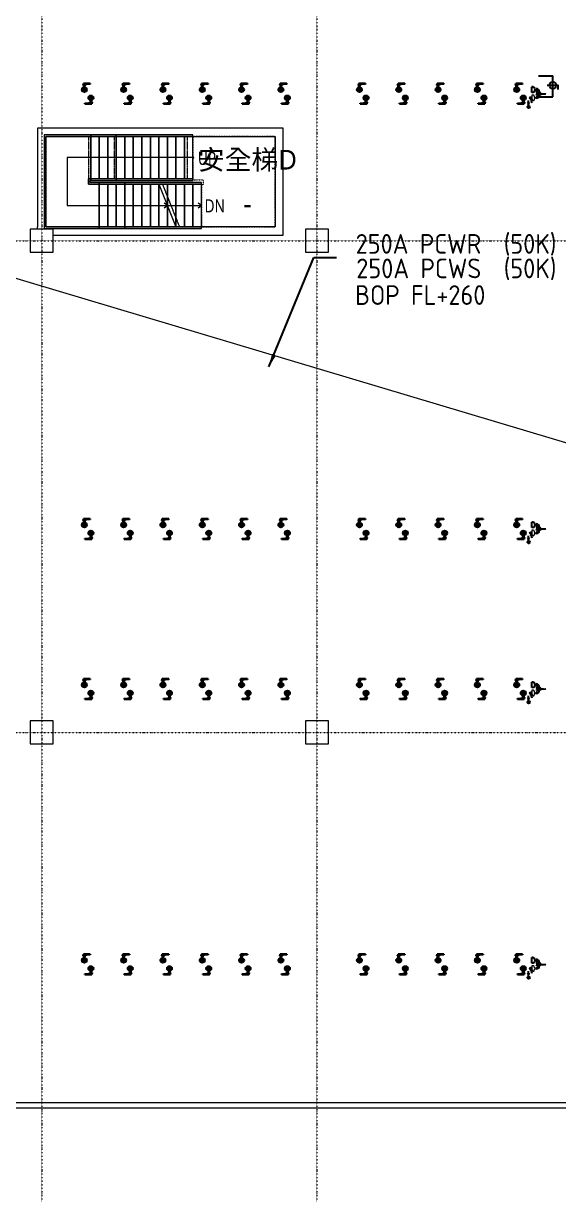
# Model space of a CAD drawing. Extents: x -181672 to 290600, y -29000 to 395522.
# Drawn here: x 159040 to 175378, y 15900 to 51631 of the extents above; entities that cross this region are included whole.
import ezdxf
from ezdxf.enums import TextEntityAlignment as Align

# ---------------------------------------------------------------- set-up
doc = ezdxf.new("R2010")
doc.units = 0
doc.header["$LTSCALE"] = 10
for name, pattern in [('H12PL2$0$JJP_三點線', [0.9, 0.3, -0.15, 0, -0.15, 0, -0.15, 0, -0.15]), ('H12PL2$0$JJP_虛線(退縮線、投影線、地下室範圍、非屬本工程、圖面分區)', [0.45, 0.3, -0.15]), ('H12PL2$0$虛線', [0.846667, 0.423333, -0.423333]), ('XFM7P20PCW-200K$0$CENTER', [2, 1.25, -0.25, 0.25, -0.25])]:
    doc.linetypes.add(name, pattern=pattern)
for name, color, linetype in [('H12PL2$0$A-OBJE-2D', 252, 'Continuous'), ('H12PL2$0$A-STRS', 252, 'Continuous'), ('H12PL2$0$A-TEXT', 252, 'Continuous'), ('H12PL2$0$A-WALL-IN', 252, 'Continuous'), ('H12PL2$0$A-WALL-IN.200K', 252, 'Continuous'), ('H12PL2$0$A-ZONE', 252, 'Continuous'), ('H12PL2$0$S-COL', 252, 'Continuous'), ('H12PL2$0$S-GRID', 252, 'Continuous'), ('H12PL2$0$S-SLAB-SHOW', 252, 'Continuous'), ('H12PL2$0$S-SLAB-SHOW.200K', 252, 'Continuous'), ('XFM7P20PCW$0$PCW 75K P1', 252, 'Continuous'), ('XFM7P20PCW$0$PIPE-TEXT-ARROR', 252, 'Continuous'), ('XFM7P20PCW$0$U-PCW-VALVE', 252, 'Continuous'), ('XFM7P20PCW$0$U-PV-TXT', 252, 'Continuous'), ('XFM7P20PCW-200K$0$M-CWTR-CENT', 1, 'XFM7P20PCW-200K$0$CENTER'), ('XFM7P20PCW-200K$0$M-CWTR-VAVE', 3, 'Continuous'), ('XFM7P20PCW-200K$0$M-FM-LINE2', 2, 'Continuous'), ('XFM7P20PCW-200K$0$P-PCWR-20.7-P', 6, 'Continuous')]:
    doc.layers.add(name, color=color, linetype=linetype)
doc.layers.add('XFM7P20PCW-200K$0$M-PIPE-PCWS', color=3, linetype='Continuous', lineweight=9)
doc.styles.add('H12PL2$0$Standard', font='', dxfattribs={"width": 0.8})
doc.styles.add('XFM7P20PCW$0$aa-txt', font='isocp.shx', dxfattribs={"bigfont": 'chineset'})
doc.styles.get('H12PL2$0$Standard').set_extended_font_data('Microsoft JhengHei')
doc.dimstyles.new('XFM7P20PCW$0$adim-2000', dxfattribs={"dimscale": 2000, "dimtxt": 0.3, "dimasz": 0.25, "dimexe": 0.1, "dimexo": 0.5, "dimgap": 0.15, "dimtad": 0, "dimdec": 4, "dimzin": 0, "dimdsep": 46, "dimtxsty": 'XFM7P20PCW$0$aa-txt', "dimcen": 2.5, "dimclrd": 256, "dimclre": 256, "dimclrt": 256, "dimadec": 0, "dimazin": 0, "dimtfac": 1, "dimtdec": 4, "dimtmove": 0, "dimatfit": 3, "dimfxl": 0.1, "dimtolj": 1, "dimtzin": 0, "dimarcsym": 0})

# ---------------------------------------------------------------- blocks, each defined once
blk = doc.blocks.new('H12PL2')
at = {"layer": 'H12PL2$0$A-OBJE-2D', "lineweight": 0}
blk.add_line((17650, 85950), (243150, 18700), dxfattribs=at)
at = {"layer": 'H12PL2$0$A-STRS', "lineweight": 0}
for p, q in [((161875, 48235), (159675, 48235)), ((159675, 48235), (159675, 45375)), ((161095, 48235), (159675, 48235)), ((159675, 48235), (159675, 45375)), ((159725, 45425), (159725, 48185)), ((159725, 48185), (161875, 48185)), ((159725, 48185), (159725, 45425)), ((161807.34, 48185), (159725, 48185)), ((159725, 48185), (159725, 45425)), ((161875, 48185), (159725, 48185)), ((159725, 45425), (159725, 48185)), ((159725, 48185), (161095, 48185)), ((159725, 48185), (159725, 45425)), ((161030.09, 48185), (159725, 48185)), ((159725, 48185), (159725, 45425)), ((161095, 48185), (159725, 48185)), ((161095, 48185), (161030.09, 48185)), ((164215, 48235), (161095, 48235)), ((161095, 48235), (161095, 48185)), ((161095, 48185), (161095, 48235)), ((161095, 48185), (164215, 48185)), ((164215, 48185), (161095, 48185)), ((161095, 46885), (161095, 48185)), ((161095, 46885), (161095, 48185)), ((161095, 46885), (161095, 48185)), ((161355, 48185), (161095, 48185)), ((161095, 48185), (161095, 46885)), ((161095, 46885), (161095, 48185)), ((161355, 46885), (161355, 48185)), ((161615, 48185), (161355, 48185)), ((161355, 48185), (161355, 46885)), ((161355, 46885), (161355, 48185)), ((161615, 46885), (161615, 48185)), ((161875, 48185), (161615, 48185)), ((161615, 48185), (161615, 46885)), ((161615, 46885), (161615, 48185)), ((161875, 48185), (161807.34, 48185)), ((164215, 48235), (161875, 48235)), ((161875, 48235), (161875, 48185)), ((161875, 48185), (161875, 48235)), ((161875, 48185), (164215, 48185)), ((164215, 48185), (161875, 48185)), ((161875, 46885), (161875, 48185)), ((161875, 46885), (161875, 48185)), ((161875, 46885), (161875, 48185)), ((162135, 48185), (161875, 48185)), ((161875, 48185), (161875, 46885)), ((161875, 46885), (161875, 48185)), ((161875, 46885), (161875, 48185)), ((162135, 48185), (161875, 48185)), ((161875, 48185), (161875, 46885)), ((161875, 46885), (161875, 48185)), ((162135, 46885), (162135, 48185)), ((162395, 48185), (162135, 48185)), ((162135, 48185), (162135, 46885)), ((162135, 46885), (162135, 48185)), ((162135, 46885), (162135, 48185)), ((162395, 48185), (162135, 48185)), ((162135, 48185), (162135, 46885)), ((162135, 46885), (162135, 48185)), ((162395, 46885), (162395, 48185)), ((162655, 48185), (162395, 48185)), ((162395, 48185), (162395, 46885)), ((162395, 46885), (162395, 48185)), ((162395, 46885), (162395, 48185)), ((162655, 48185), (162395, 48185)), ((162395, 48185), (162395, 46885)), ((162395, 46885), (162395, 48185)), ((162655, 46885), (162655, 48185)), ((162915, 48185), (162655, 48185)), ((162655, 48185), (162655, 46885)), ((162655, 46885), (162655, 48185)), ((162655, 46885), (162655, 48185)), ((162915, 48185), (162655, 48185)), ((162655, 48185), (162655, 46885)), ((162655, 46885), (162655, 48185)), ((162915, 46885), (162915, 48185)), ((163175, 48185), (162915, 48185)), ((162915, 48185), (162915, 46885)), ((162915, 46885), (162915, 48185)), ((162915, 46885), (162915, 48185)), ((163175, 48185), (162915, 48185)), ((162915, 48185), (162915, 46885)), ((162915, 46885), (162915, 48185)), ((163175, 46885), (163175, 48185)), ((163435, 48185), (163175, 48185)), ((163175, 48185), (163175, 46885)), ((163175, 46885), (163175, 48185)), ((163175, 46885), (163175, 48185)), ((163435, 48185), (163175, 48185)), ((163175, 48185), (163175, 46885)), ((163175, 46885), (163175, 48185)), ((163435, 46885), (163435, 48185)), ((163695, 48185), (163435, 48185)), ((163435, 48185), (163435, 46885)), ((163435, 46885), (163435, 48185)), ((163435, 46885), (163435, 48185)), ((163695, 48185), (163435, 48185)), ((163435, 48185), (163435, 46885)), ((163435, 46885), (163435, 48185)), ((163695, 46885), (163695, 48185)), ((163955, 48185), (163695, 48185)), ((163695, 48185), (163695, 46885)), ((163695, 46885), (163695, 48185)), ((163695, 46885), (163695, 48185)), ((163955, 48185), (163695, 48185)), ((163695, 48185), (163695, 46885)), ((163695, 46885), (163695, 48185)), ((163955, 46885), (163955, 48185)), ((164215, 48185), (163955, 48185)), ((163955, 48185), (163955, 46885)), ((163955, 46885), (163955, 48185)), ((163955, 46885), (163955, 48185)), ((164215, 48185), (163955, 48185)), ((163955, 48185), (163955, 46885)), ((163955, 46885), (163955, 48185)), ((164215, 48185), (164215, 48235)), ((164215, 48185), (164215, 48235)), ((164215, 46885), (164215, 48185)), ((164215, 46885), (164215, 48185)), ((164215, 46885), (164215, 48185)), ((164215, 46885), (164215, 48185)), ((161875, 47535), (160375, 47535)), ((160375, 47535), (160375, 46075)), ((161095, 47535), (160375, 47535)), ((160375, 47535), (160375, 46075)), ((163955, 47535), (161095, 47535)), ((163955, 47535), (161875, 47535)), ((164215, 47535), (163955, 47535)), ((164215, 47535), (163955, 47535)), ((161875, 46885), (161025, 46885)), ((161025, 46885), (161025, 46725)), ((161025, 46725), (161025, 46885)), ((161025, 46885), (161807.34, 46885)), ((161025, 46725), (161025, 46885)), ((161025, 46885), (161875, 46885)), ((161095, 46885), (161025, 46885)), ((161025, 46885), (161025, 46725)), ((161025, 46725), (161025, 46885)), ((161025, 46885), (161030.09, 46885)), ((161025, 46725), (161025, 46885)), ((161025, 46885), (161095, 46885)), ((161030.09, 46885), (161095, 46885)), ((161075, 46775), (161075, 46835)), ((161075, 46835), (161875, 46835)), ((161075, 46775), (161075, 46835)), ((161075, 46835), (161095, 46835)), ((164215, 46885), (161095, 46885)), ((161095, 46885), (161095, 46835)), ((161095, 46835), (161095, 46885)), ((161095, 46885), (164215, 46885)), ((161095, 46885), (161355, 46885)), ((161095, 46835), (164215, 46835)), ((161355, 46885), (161615, 46885)), ((161615, 46885), (161875, 46885)), ((161807.34, 46885), (161875, 46885)), ((164215, 46885), (161875, 46885)), ((161875, 46885), (161875, 46835)), ((161875, 46835), (161875, 46885)), ((161875, 46885), (164215, 46885)), ((161875, 46885), (162135, 46885)), ((161875, 46885), (162135, 46885)), ((161875, 46835), (164215, 46835)), ((162135, 46885), (162395, 46885)), ((162135, 46885), (162395, 46885)), ((162395, 46885), (162655, 46885)), ((162395, 46885), (162655, 46885)), ((162655, 46885), (162915, 46885)), ((162655, 46885), (162915, 46885)), ((162915, 46885), (163175, 46885)), ((162915, 46885), (163175, 46885)), ((163175, 46885), (163435, 46885)), ((163175, 46885), (163435, 46885)), ((163435, 46885), (163695, 46885)), ((163435, 46885), (163695, 46885)), ((163695, 46885), (163955, 46885)), ((163695, 46885), (163955, 46885)), ((163955, 46885), (164215, 46885)), ((163955, 46885), (164215, 46885)), ((164215, 46835), (164215, 46885)), ((164215, 46835), (164215, 46885)), ((161025, 46725), (162135, 46725)), ((162135, 46725), (161025, 46725)), ((162135, 46725), (161025, 46725)), ((161025, 46725), (161355, 46725)), ((161355, 46725), (161025, 46725)), ((161355, 46725), (161025, 46725)), ((162135, 46775), (161075, 46775)), ((161355, 46775), (161075, 46775)), ((161355, 46725), (161355, 46775)), ((164475, 46775), (161355, 46775)), ((161355, 46775), (161355, 46725)), ((161355, 46725), (164475, 46725)), ((164475, 46725), (161355, 46725)), ((161355, 46725), (161355, 45425)), ((161355, 46725), (161355, 45425)), ((161355, 45425), (161355, 46725)), ((161615, 46725), (161355, 46725)), ((161355, 46725), (161355, 45425)), ((161615, 46725), (161615, 45425)), ((161615, 45425), (161615, 46725)), ((161615, 46725), (161615, 45425)), ((161875, 46725), (161615, 46725)), ((161875, 46725), (161875, 45425)), ((161875, 45425), (161875, 46725)), ((161875, 46725), (161875, 45425)), ((162135, 46725), (161875, 46725)), ((162135, 46725), (162135, 46775)), ((163155, 46775), (162135, 46775)), ((162135, 46775), (162135, 46725)), ((162135, 46725), (163175, 46725)), ((163175, 46725), (162135, 46725)), ((162135, 46725), (162135, 45425)), ((162135, 46725), (162135, 45425)), ((162135, 45425), (162135, 46725)), ((162395, 46725), (162135, 46725)), ((162135, 46725), (162135, 45425)), ((162135, 46725), (162135, 45425)), ((162135, 45425), (162135, 46725)), ((162135, 46725), (162135, 45425)), ((162395, 46725), (162135, 46725)), ((162395, 46725), (162395, 45425)), ((162395, 45425), (162395, 46725)), ((162395, 46725), (162395, 45425)), ((162655, 46725), (162395, 46725)), ((162395, 46725), (162395, 45425)), ((162395, 45425), (162395, 46725)), ((162395, 46725), (162395, 45425)), ((162655, 46725), (162395, 46725)), ((162655, 46725), (162655, 45425)), ((162655, 45425), (162655, 46725)), ((162655, 46725), (162655, 45425)), ((162915, 46725), (162655, 46725)), ((162655, 46725), (162655, 45425)), ((162655, 45425), (162655, 46725)), ((162655, 46725), (162655, 45425)), ((162915, 46725), (162655, 46725)), ((162915, 46725), (162915, 45425)), ((162915, 45425), (162915, 46725)), ((162915, 46725), (162915, 45425)), ((163175, 46725), (162915, 46725)), ((162915, 46725), (162915, 45425)), ((162915, 45425), (162915, 46725)), ((162915, 46725), (162915, 45425)), ((163175, 46725), (162915, 46725)), ((163175, 46725), (163175, 45425)), ((163175, 45425), (163175, 46725)), ((163175, 46725), (163175, 45425)), ((163175, 46725), (163695, 45425)), ((163175, 46725), (163175, 45425)), ((163175, 45425), (163175, 46725)), ((163175, 46725), (163175, 45425)), ((163435, 46725), (163175, 46725)), ((163435, 46725), (163435, 45425)), ((163435, 45425), (163435, 46725)), ((163435, 46725), (163435, 45425)), ((163695, 46725), (163435, 46725)), ((163695, 46725), (163695, 45425)), ((163695, 45425), (163695, 46725)), ((163695, 46725), (163695, 45425)), ((163955, 46725), (163695, 46725)), ((163955, 46725), (163955, 45425)), ((163955, 45425), (163955, 46725)), ((163955, 46725), (163955, 45425)), ((164215, 46725), (163955, 46725)), ((164215, 46725), (164215, 45425)), ((164215, 45425), (164215, 46725)), ((164215, 46725), (164215, 45425)), ((164475, 46725), (164215, 46725)), ((164475, 46725), (164475, 46775)), ((164475, 45425), (164475, 46725)), ((164475, 45425), (164475, 46725)), ((163435, 46075), (163335, 46150)), ((164475, 46075), (164375, 46150)), ((160375, 46075), (162135, 46075)), ((160375, 46075), (161355, 46075)), ((161355, 46075), (164215, 46075)), ((162135, 46075), (163435, 46075)), ((163335, 46000), (163435, 46075)), ((163435, 46075), (163435, 45425)), ((163435, 45425), (163435, 46075)), ((163435, 46075), (163435, 45425)), ((164215, 46075), (164475, 46075)), ((164375, 46000), (164475, 46075)), ((162135, 45425), (159725, 45425)), ((159725, 45425), (162135, 45425)), ((159725, 45425), (162135, 45425)), ((161355, 45425), (159725, 45425)), ((159725, 45425), (161355, 45425)), ((159725, 45425), (161355, 45425)), ((161355, 45375), (161355, 45425)), ((164475, 45425), (161355, 45425)), ((161355, 45425), (161355, 45375)), ((161355, 45425), (164475, 45425)), ((161355, 45425), (161615, 45425)), ((161615, 45425), (161875, 45425)), ((161875, 45425), (162135, 45425)), ((162135, 45375), (162135, 45425)), ((163695, 45425), (162135, 45425)), ((162135, 45425), (162135, 45375)), ((162135, 45425), (163695, 45425)), ((162135, 45425), (162395, 45425)), ((162135, 45425), (162395, 45425)), ((162395, 45425), (162655, 45425)), ((162395, 45425), (162655, 45425)), ((162655, 45425), (162915, 45425)), ((162655, 45425), (162915, 45425)), ((162915, 45425), (163175, 45425)), ((162915, 45425), (163175, 45425)), ((163175, 45425), (163435, 45425)), ((163175, 45425), (163435, 45425)), ((163435, 45425), (163695, 45425)), ((163435, 45425), (163695, 45425)), ((163695, 45425), (163955, 45425)), ((163955, 45425), (164215, 45425)), ((164215, 45425), (164475, 45425)), ((164475, 45375), (164475, 45425)), ((159675, 45375), (162135, 45375)), ((159675, 45375), (161355, 45375)), ((161355, 45375), (164475, 45375)), ((162135, 45375), (163715, 45375))]:
    blk.add_line(p, q, dxfattribs=at)
at = {"layer": 'H12PL2$0$A-STRS', "linetype": 'H12PL2$0$JJP_虛線(退縮線、投影線、地下室範圍、非屬本工程、圖面分區)', "lineweight": 0}
for p, q in [((161030.09, 48185), (161030.09, 46885)), ((161807.34, 48185), (161807.34, 46885)), ((164034.54, 48185), (164034.54, 46885)), ((164035.91, 48185), (164035.91, 46885)), ((161355, 46725), (161355, 45425)), ((162135, 46725), (162135, 45425)), ((164475, 46775), (163262.7, 46775)), ((163282.7, 46725), (164475, 46725)), ((163435, 46725), (163282.7, 46725)), ((163282.7, 46725), (163802.7, 45425)), ((163435, 46725), (163435, 46344.26)), ((163435, 46344.26), (163435, 46725)), ((163435, 46725), (163435, 46344.26)), ((163695, 46725), (163435, 46725)), ((163695, 46725), (163695, 45694.26)), ((163695, 45694.26), (163695, 46725)), ((163695, 46725), (163695, 45694.26)), ((163955, 46725), (163695, 46725)), ((163955, 46725), (163955, 45425)), ((163955, 45425), (163955, 46725)), ((163955, 46725), (163955, 45425)), ((164215, 46725), (163955, 46725)), ((164215, 46725), (164215, 45425)), ((164215, 45425), (164215, 46725)), ((164215, 46725), (164215, 45425)), ((164475, 46725), (164215, 46725)), ((164475, 46725), (164475, 46775)), ((164475, 45425), (164475, 46725)), ((164475, 45425), (163802.7, 45425)), ((163802.7, 45425), (163955, 45425)), ((163955, 45425), (164215, 45425)), ((164215, 45425), (164475, 45425)), ((164475, 45375), (164475, 45425)), ((163822.7, 45375), (164475, 45375))]:
    blk.add_line(p, q, dxfattribs=at)
at = {"layer": 'H12PL2$0$A-STRS', "linetype": 'H12PL2$0$虛線', "lineweight": 0}
for p, q in [((164475, 46725), (163282.7, 46725)), ((164475, 45425), (164475, 46725)), ((163802.7, 45425), (164475, 45425))]:
    blk.add_line(p, q, dxfattribs=at)
at = {"layer": 'H12PL2$0$A-STRS', "lineweight": 0, "flags": 128}
blk.add_lwpolyline([(164215, 47560, 1), (164215, 47510, 1)], format="xyb", close=True, dxfattribs=at)
blk.add_lwpolyline([(164215, 47560, 1), (164215, 47510, 1)], format="xyb", close=True, dxfattribs=at)
at = {"layer": 'H12PL2$0$A-WALL-IN', "lineweight": 0, "flags": 128}
for points in [[(159475, 48435), (159475, 48185)], [(166725, 48435), (159475, 48435)], [(166975, 48435), (166725, 48435)], [(166975, 45425), (166975, 48435)], [(159475, 48185), (159475, 45425)], [(159725, 45425), (159725, 48185)], [(159725, 48185), (166725, 48185)], [(166725, 48185), (166725, 45425)], [(159475, 45350), (159475, 45425)], [(166725, 45425), (159725, 45425)], [(166975, 45175), (166975, 45425)], [(159950, 45175), (166975, 45175)]]:
    blk.add_lwpolyline(points, dxfattribs=at)
at = {"layer": 'H12PL2$0$A-WALL-IN.200K', "lineweight": 0, "flags": 128}
for points in [[(243150, 18700), (39500, 18700)], [(39650, 18550), (178300, 18550)]]:
    blk.add_lwpolyline(points, dxfattribs=at)
at = {"layer": 'H12PL2$0$S-COL', "lineweight": 0, "flags": 128}
for points in [[(159250, 44650), (159950, 44650), (159950, 45350), (159250, 45350)], [(167650, 44650), (168350, 44650), (168350, 45350), (167650, 45350)], [(159250, 29650), (159950, 29650), (159950, 30350), (159250, 30350)], [(167650, 29650), (168350, 29650), (168350, 30350), (167650, 30350)]]:
    blk.add_lwpolyline(points, close=True, dxfattribs=at)
at = {"layer": 'H12PL2$0$S-GRID', "linetype": 'H12PL2$0$JJP_三點線', "lineweight": 0}
for p, q in [((159600, 128250), (159600, -28000)), ((168000, 128250), (168000, -28000)), ((-29000, 45000), (289600, 45000)), ((-29000, 30000), (289600, 30000))]:
    blk.add_line(p, q, dxfattribs=at)
at = {"layer": 'H12PL2$0$S-SLAB-SHOW', "linetype": 'H12PL2$0$虛線', "lineweight": 0, "flags": 128}
blk.add_lwpolyline([(164215, 46855), (164525, 46855), (164525, 46705), (164475, 46705), (164475, 45425), (166725, 45425), (166725, 48185), (164215, 48185)], close=True, dxfattribs=at)
at = {"layer": 'H12PL2$0$S-SLAB-SHOW.200K', "lineweight": 0, "flags": 128}
blk.add_lwpolyline([(18450, -350), (167450, -350), (167450, 15400), (178450, 15400), (178450, 18700), (39500, 18700), (39500, 10975), (18450, 10975)], close=True, dxfattribs=at)
at = {"layer": 'H12PL2$0$A-TEXT', "linetype": 'Continuous', "lineweight": 0, "char_height": 400, "attachment_point": 4, "style": 'H12PL2$0$Standard'}
for s, insert in [('\\A1;UP', (164367.32, 47510.49)), ('\\A1;DN', (164570.24, 46063.79))]:
    blk.add_mtext(s, dxfattribs=dict(at, insert=insert))
at = {"layer": 'H12PL2$0$A-ZONE', "style": 'H12PL2$0$Standard'}
for s, p in [('安全梯D', (165878.7, 47771.14)), ('-', (165878.7, 46429.25))]:
    blk.add_text(s, height=600, dxfattribs=at).set_placement(p, align=Align.TOP_CENTER)
blk = doc.blocks.new('XFM7P20PCW-200K$0$Es-050')
for p, q in [((-7.6, 10.6), (-7.6, 4.6)), ((3, 0), (-3, 0))]:
    blk.add_line(p, q)
for radius in [10.6, 4.6]:
    blk.add_arc((-7.6, 0), radius, 0, 90)
at = {"color": 1, "linetype": 'XFM7P20PCW-200K$0$CENTER'}
blk.add_arc((-7.6, 0), 7.62, 0, 90, dxfattribs=at)
blk = doc.blocks.new('XFM7P20PCW-200K$0$Ca-150')
for p, q in [((8.4, 0), (-8.4, 0)), ((-8.4, -4.3), (-8.4, 0)), ((8.4, -4.3), (8.4, 0))]:
    blk.add_line(p, q)
for centre, radius, start, end in [((-5.1, -4.3), 3.28, 180, 241.9431), ((0, 5.3), 14.2, 241.9431, 298.0569), ((5.1, -4.3), 3.28, 298.0569, 0)]:
    blk.add_arc(centre, radius, start, end)
blk = doc.blocks.new('XFM7P20PCW-200K$0$A$C02afc0ee')
at = {"color": 1, "linetype": 'ByBlock'}
for p, q in [((-59, 0), (223, 0)), ((-14, 14), (-24, 24)), ((0, -19), (0, 19)), ((0, -19), (0, 19)), ((0, 18), (0, -18)), ((14, -14), (24, -24))]:
    blk.add_line(p, q, dxfattribs=at)
at = {"linetype": 'ByBlock'}
for p, q in [((-52, 0), (-52, 0)), ((-52, 0), (-52, 0)), ((-50, 2), (-35, 2)), ((-38, 22), (-40, 20)), ((-40, 20), (-29, 20)), ((-40, 20), (-40, 2)), ((-38, 22), (-28, 22)), ((-29, -1), (-29, 1)), ((-29, 1), (-24, 1)), ((-26, 7), (-26, 6)), ((-21, 23), (-24, 19)), ((-24, 19), (-21, 14)), ((-24, 3), (-24, 4)), ((-24, 1), (-24, -1)), ((-21, 23), (-16, 23)), ((-21, 14), (-16, 14)), ((-20, 0), (-11, 6)), ((-20, 0), (-11, -6)), ((-14, 19), (-16, 23)), ((-16, 14), (-14, 19)), ((-12, 46), (-12, 41)), ((-7, 51), (-4, 51)), ((-7, 11), (12, 11)), ((-4, 51), (-4, 48)), ((-1, 44), (-4, 48)), ((-2, 4), (2, 4)), ((0, 12), (0, -13)), ((0, 7), (0, -7)), ((0, 7), (0, -7)), ((0, 7), (0, -7)), ((1, 44), (3, 47)), ((7, 43), (5, 47)), ((8, 43), (11, 45)), ((14, 41), (13, 45)), ((16, 41), (19, 43)), ((16, 10), (137, 10)), ((21, 38), (21, 42)), ((23, 38), (26, 39)), ((27, 34), (28, 38)), ((29, 33), (32, 34)), ((33, 29), (34, 32)), ((34, 28), (38, 28)), ((37, 23), (39, 26)), ((38, 21), (42, 21)), ((41, 16), (43, 19)), ((41, 14), (45, 13)), ((44, 10), (45, 11)), ((137, 10), (151, 9)), ((151, 9), (211, 9)), ((-50, -2), (-35, -2)), ((-40, -2), (-40, -20)), ((-40, -20), (-38, -21)), ((-40, -20), (-29, -20)), ((-38, -21), (-28, -21)), ((-29, -1), (-24, -1)), ((-29, -5), (-26, -4)), ((-27, -10), (-25, -9)), ((-25, -14), (-21, -12)), ((-22, -19), (-20, -17)), ((-19, -22), (-17, -20)), ((-15, -25), (-12, -21)), ((-10, -27), (-9, -25)), ((-7, -11), (12, -11)), ((-5, -29), (-5, -26)), ((-2, -4), (2, -4)), ((-1, -29), (-1, -24)), ((1, -24), (-1, -24)), ((1, -29), (-1, -29)), ((1, -29), (1, -24)), ((3, -28), (3, -25)), ((4, -28), (4, -25)), ((6, -24), (5, -24)), ((6, -25), (5, -25)), ((6, -29), (5, -29)), ((6, -30), (5, -30)), ((6, -28), (6, -25)), ((7, -28), (7, -25)), ((16, -14), (14, -19)), ((14, -19), (16, -23)), ((16, -10), (137, -10)), ((16, -14), (21, -14)), ((16, -23), (21, -23)), ((23, -19), (21, -14)), ((21, -23), (23, -19)), ((38, -20), (29, -20)), ((39, -18), (30, -18)), ((39, -18), (38, -20)), ((40, -12), (39, -18)), ((46, -12), (41, -12)), ((137, -10), (151, -9)), ((151, -9), (211, -9))]:
    blk.add_line(p, q, dxfattribs=at)
for points in [[(-13, 38), (-69, 38), (-69, 22)], [(-69, 22), (-28, 22)], [(-12, 42), (-37, 42), (-37, 38)], [(17, 42), (14, 42)], [(37, 38), (37, 42), (21, 42)], [(23, 38), (21, 38)], [(38, 22), (69, 22), (69, 38), (28, 38)], [(-69, -21), (-28, -21)], [(28, -21), (69, -21), (69, -38), (-69, -38), (-69, -21)], [(37, -38), (37, -42), (-37, -42), (-37, -38)]]:
    blk.add_lwpolyline(points)
for points in [[(-26, 7, 0.120011), (-27, 7, 0.104957), (-28, 6, 0.088923), (-28, 6, 0.080167), (-28, 5, 0.080167), (-28, 4, 0.088923), (-28, 4, 0.104957), (-27, 3, 0.120011), (-26, 3, 0.120011), (-26, 3, 0.104957), (-25, 4, 0.088923), (-25, 4, 0.088923)], [(-26, 6, 0.120011), (-27, 6, 0.104957), (-27, 6, 0.088923), (-27, 5, 0.080167), (-27, 5, 0.080167), (-27, 4, 0.088923), (-27, 4, 0.104957), (-27, 4, 0.120011), (-26, 4, 0.120011), (-26, 4, 0.104957), (-26, 4, 0.088923), (-26, 4)], [(-24, 3, 0.108254), (-23, 3, 0.102013), (-23, 3, 0.094273), (-22, 4, 0.089446), (-22, 5, 0.089446), (-22, 6, 0.094273), (-23, 6, 0.102013), (-23, 7, 0.108254), (-24, 7, 0.108254), (-25, 7, 0.207462), (-25, 6, -0.005899), (-26, 5)], [(-24, 4, 0.108254), (-24, 4, 0.102013), (-24, 4, 0.094273), (-23, 4, 0.089446), (-23, 5, 0.089446), (-23, 5, 0.094273), (-24, 6, 0.102013), (-24, 6, 0.108254), (-24, 6, 0.088886), (-24, 6, 0.178069), (-24, 6, -0.005748), (-25, 4, -0.005748)]]:
    blk.add_lwpolyline(points, format="xyb", dxfattribs=at)
for centre in [(-19, 19), (19, -19)]:
    blk.add_circle(centre, 3.39, dxfattribs=at)
for centre, radius, start, end in [((-50, 0), 2.14, 90, 180), ((-50, 0), 2.14, 180, 270), ((0, 0), 35.2, 121.1866, 328.8134), ((-27, 5), 1.25, 341.6663, 342.6546), ((-25, 4), 0.372, 333.604, 355.7622), ((-25, 41), 12.9, 301.1866, 0), ((-7, 46), 5.15, 90, 180), ((5, 0), 17.1, 143.7197, 216.2803), ((-7, 9), 2.57, 90, 143.7197), ((-2, 0), 3.8, 90, 270), ((0, 44), 1.13, 217.5, 322.5), ((2, 0), 3.8, 270, 90), ((4, 46), 1.13, 27.5, 142.5), ((8, 44), 1.13, 207.5, 312.5), ((12, 45), 1.13, 17.5, 132.5), ((16, 17), 6.98, 233.1301, 270), ((15, 42), 1.13, 197.5, 302.5), ((19, 42), 1.13, 7.5, 122.5), ((22, 39), 1.13, 187.5, 292.5), ((26, 38), 1.13, 357.5, 112.5), ((28, 34), 1.13, 177.5, 282.5), ((33, 33), 1.13, 347.5, 102.5), ((34, 29), 1.13, 167.5, 272.5), ((38, 22), 1.13, 157.5, 262.5), ((38, 27), 1.13, 337.5, 92.5), ((42, 15), 1.13, 147.5, 252.5), ((42, 20), 1.13, 327.5, 82.5), ((45, 12), 1.13, 317.5, 72.5), ((211, 0), 8.67, 270, 90), ((-7, -8), 2.57, 216.2803, 270), ((5, -25), 1.84, 90, 180), ((5, -28), 1.84, 180, 270), ((5, -25), 0.836, 90, 180), ((5, -28), 0.836, 180, 270), ((6, -25), 1.84, 0, 90), ((6, -25), 0.836, 0, 90), ((6, -28), 0.836, 270, 0), ((6, -28), 1.84, 270, 0), ((16, -17), 6.98, 90, 126.8699), ((41, -25), 12.9, 90, 148.8134), ((46, -7), 5.15, 270, 325.8229)]:
    blk.add_arc(centre, radius, start, end, dxfattribs=at)
at = {"color": 1, "linetype": 'ByBlock'}
for start, end in [(121.8333, 148.1667), (301.8333, 328.1667)]:
    blk.add_arc((0, 0), 26.3, start, end, dxfattribs=at)
blk = doc.blocks.new('XFM7P20PCW-200K$0$MA20D1')
at = {"linetype": 'ByBlock'}
for p, q in [((-0.5, -0.25), (-0.5, 0.25)), ((-0.5, -0.25), (0.5, 0.25)), ((0.5, -0.25), (-0.5, 0.25)), ((0.5, 0.25), (0.5, -0.25))]:
    blk.add_line(p, q, dxfattribs=at)
blk = doc.blocks.new('XFM7P20PCW-200K$0$A$C42F67E43')
at = {"layer": 'XFM7P20PCW-200K$0$M-CWTR-CENT'}
for p, q in [((31475, -7436), (31654, -7436)), ((31566, -7526), (31566, -7229))]:
    blk.add_line(p, q, dxfattribs=at)
at = {"layer": 'XFM7P20PCW-200K$0$M-CWTR-VAVE'}
for p, q in [((31521, -7282), (31521, -7302)), ((31611, -7282), (31521, -7282)), ((31521, -7302), (31611, -7302)), ((31542, -7282), (31542, -7250)), ((31746, -7250), (31542, -7250)), ((31551, -7361), (31551, -7302)), ((31580, -7361), (31580, -7302)), ((31589, -7282), (31589, -7270)), ((31746, -7270), (31589, -7270)), ((31611, -7282), (31611, -7302)), ((31746, -7250), (31746, -7270))]:
    blk.add_line(p, q, dxfattribs=at)
for radius in [76.2, 30.1]:
    blk.add_circle((31566, -7436), radius, dxfattribs=at)
for centre, start, end in [((31566, -7421), 90, 270), ((31566, -7451), 270, 90)]:
    blk.add_arc(centre, 15.1, start, end, dxfattribs=at)
blk = doc.blocks.new('XFM7P20PCW-200K$0$A$Cd34814bf')
blk.add_circle((38029, 0), 26.7)
at = {"layer": 'XFM7P20PCW-200K$0$M-FM-LINE2'}
for p, q in [((38042, -48), (38029, 0)), ((37945, -260), (37979, -293)), ((37962, -134), (37962, -84)), ((37962, -239), (37962, -204)), ((38071, -149), (38062, -116))]:
    blk.add_line(p, q, dxfattribs=at)
blk.add_circle((37962, -277), 38.2, dxfattribs=at)
for p in [(-7166, 7686), (-5966, 7686), (-4766, 7686), (-3566, 7686), (-2366, 7686), (-1166, 7686), (1234, 7686), (2434, 7686), (3634, 7686), (4834, 7686), (6034, 7686)]:
    blk.add_blockref('XFM7P20PCW-200K$0$A$C42F67E43', p)
at = {"rotation": 180}
for p in [(56166, -7436), (57366, -7436), (58566, -7436), (59766, -7436), (60966, -7436), (62166, -7436), (64566, -7436), (65766, -7436), (66966, -7436), (68166, -7436), (69366, -7436)]:
    blk.add_blockref('XFM7P20PCW-200K$0$A$C42F67E43', p, dxfattribs=at)
at = {"layer": 'XFM7P20PCW-200K$0$M-FM-LINE2', "zscale": 70.45509076058504}
for p, xscale, yscale, rotation in [((37962, -169), -70.45509076058504, 70.45509076058504, 89.99915226602805), ((38052, -82), -70.45509076058507, 70.45509076058507, 105.8451998712342)]:
    blk.add_blockref('XFM7P20PCW-200K$0$MA20D1', p, dxfattribs=dict(at, xscale=xscale, yscale=yscale, rotation=rotation))
at = {"layer": 'XFM7P20PCW-200K$0$M-PIPE-PCWS'}
for name, p, xscale, yscale, zscale, rotation in [('XFM7P20PCW-200K$0$Ca-150', (38063, 0), 10.00000000000002, 10.00000000000002, 10.00000000000002, 90), ('XFM7P20PCW-200K$0$Es-050', (38266, 76), -10, 10, 10, 180)]:
    blk.add_blockref(name, p, dxfattribs=dict(at, xscale=xscale, yscale=yscale, zscale=zscale, rotation=rotation))
blk.add_blockref('XFM7P20PCW-200K$0$A$C02afc0ee', (38266, 125), dxfattribs=at)
at = {"layer": 'XFM7P20PCW-200K$0$P-PCWR-20.7-P', "xscale": -10.00000000000002, "yscale": 10.00000000000002, "zscale": 10, "rotation": 90}
blk.add_blockref('XFM7P20PCW-200K$0$Ca-150', (38063, 250), dxfattribs=at)
at = {"layer": 'XFM7P20PCW-200K$0$P-PCWR-20.7-P', "xscale": 10, "yscale": 10, "zscale": 10}
blk.add_blockref('XFM7P20PCW-200K$0$Es-050', (38266, 174), dxfattribs=at)
blk = doc.blocks.new('XFM7P20PCW-200K')
for p in [(136500, 49359), (136500, 36083), (136500, 31200), (136500, 22797)]:
    blk.add_blockref('XFM7P20PCW-200K$0$A$Cd34814bf', p)
blk = doc.blocks.new('XFM7P20PCW')
at = {"layer": 'XFM7P20PCW$0$PCW 75K P1'}
for p, q in [((174768.67541, 50036.01703), (175201.73424, 50036.01703)), ((175201.73424, 49436.01703), (175201.73424, 50036.01703)), ((175201.73424, 49386.01703), (175201.73424, 50036.01703)), ((174768.67551, 49386.01703), (175201.73424, 49386.01703))]:
    blk.add_line(p, q, dxfattribs=at)
at = {"layer": 'XFM7P20PCW$0$U-PCW-VALVE'}
blk.add_lwpolyline([(175031.52925, 49742.44468), (175356.99837, 49742.44468), (175356.99837, 49613.37719)], dxfattribs=at)
blk.add_circle((175201.73424, 49742.44468), 102.6, dxfattribs=at)
at = {"layer": 'XFM7P20PCW$0$U-PV-TXT', "style": 'XFM7P20PCW$0$aa-txt'}
for s, p in [('250A PCWR  (50K)', (175313.17539, 44904.87447)), ('250A PCWS  (50K)', (175313.17539, 44156.55562))]:
    blk.add_text(s, height=600, dxfattribs=at).set_placement(p, align=Align.MIDDLE_RIGHT)
at = {"layer": 'XFM7P20PCW$0$U-PV-TXT', "extrusion": (0, 0, -1), "style": 'XFM7P20PCW$0$aa-txt', "text_generation_flag": 2}
blk.add_text('BOP FL+260', height=600, dxfattribs=at).set_placement((-169163.70655, 43043.41446, 0))
at = {"layer": 'XFM7P20PCW$0$PIPE-TEXT-ARROR'}
blk.add_leader([(166536.36691, 41153.6862), (167908.10463, 44484.75074), (168596.00303, 44484.75074)], dimstyle='XFM7P20PCW$0$adim-2000', override={"dimasz": 0.2}, dxfattribs=at)

msp = doc.modelspace()

# ---------------------------------------------------------------- block references
for name in ['XFM7P20PCW', 'XFM7P20PCW-200K', 'H12PL2']:
    msp.add_blockref(name, (0, 0))

doc.saveas('drawing.dxf')
